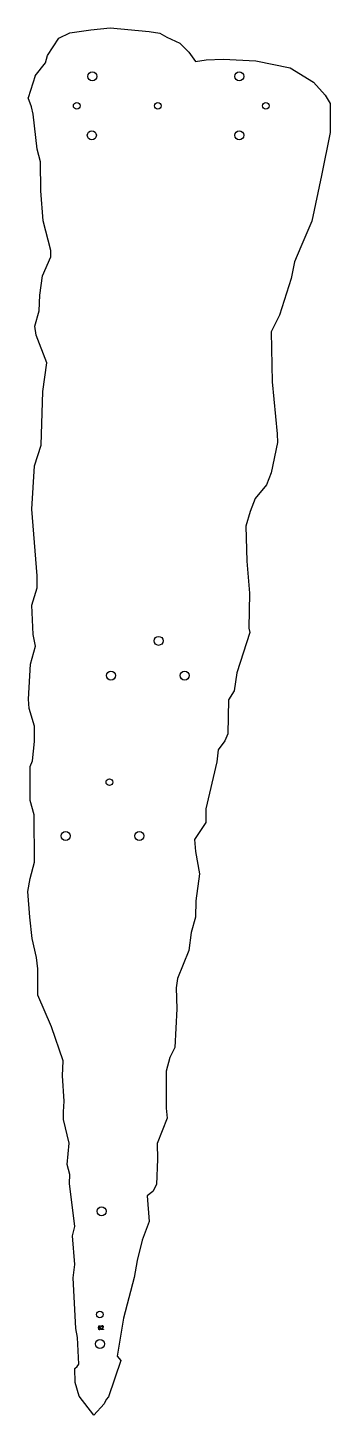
# Model space of a CAD drawing. Header units: millimetres. Extents: x 117 to 527, y 50 to 1933.
import ezdxf

# ---------------------------------------------------------------- set-up
doc = ezdxf.new("R2010")
doc.units = ezdxf.units.MM
doc.linetypes.add('SLD-Durchgehend', pattern=[0])

msp = doc.modelspace()

# ---------------------------------------------------------------- linework, layer by layer
at = {"color": 7, "linetype": 'SLD-Durchgehend', "lineweight": 25}
for p, q in [((158.6, 1918.7), (173.7, 1926)), ((173.7, 1926), (202, 1930.3)), ((202, 1930.3), (228.6, 1933)), ((228.6, 1933), (281.3, 1928.1)), ((281.3, 1928.1), (295.8, 1925.6)), ((295.8, 1925.6), (305.1, 1920.2)), ((143.5, 1895.6), (158.6, 1918.7)), ((305.1, 1920.2), (323, 1912.1)), ((323, 1912.1), (335.1, 1900)), ((126.5, 1867.8), (140.7, 1885.4)), ((140.7, 1885.4), (143.5, 1895.6)), ((335.1, 1900), (344, 1887.4)), ((344, 1887.4), (358.5, 1889.4)), ((358.5, 1889.4), (381.7, 1890.6)), ((381.7, 1890.6), (426.2, 1888.1)), ((426.2, 1888.1), (472.5, 1878.8)), ((126.5, 1867.8), (117, 1837.9)), ((472.5, 1878.8), (504.4, 1859.1)), ((504.4, 1859.1), (520.3, 1841.4)), ((121.8, 1825.6), (117, 1837.9)), ((520.3, 1841.4), (527, 1830.3)), ((527, 1830.3), (527, 1791)), ((124, 1815.7), (121.8, 1825.6)), ((129.2, 1768.1), (124, 1815.7)), ((527, 1791), (515.2, 1732.5)), ((133.7, 1750.9), (129.2, 1768.1)), ((134.3, 1711.7), (133.7, 1750.9)), ((515.2, 1732.5), (502.1, 1670.4)), ((137.4, 1671.2), (134.3, 1711.7)), ((148.1, 1630.9), (137.4, 1671.2)), ((502.1, 1670.4), (487, 1635.9)), ((136.7, 1596.4), (147.8, 1622.4)), ((147.8, 1622.4), (148.1, 1630.9)), ((487, 1635.9), (478.3, 1615.4)), ((478.3, 1615.4), (474.1, 1592.7)), ((133, 1570.1), (136.7, 1596.4)), ((474.1, 1592.7), (458.2, 1543.1)), ((132, 1549), (133, 1570.1)), ((126.4, 1528.2), (132, 1549)), ((128, 1515.7), (126.4, 1528.2)), ((458.2, 1543.1), (447, 1520.6)), ((142.5, 1478.5), (128, 1515.7)), ((447, 1520.6), (448.1, 1452.4)), ((137.2, 1439.6), (142.5, 1478.5)), ((448.1, 1452.4), (455, 1382.2)), ((134.9, 1366.5), (137.2, 1439.6)), ((455, 1382.2), (455.2, 1370.4)), ((125.5, 1338.4), (134.9, 1366.5)), ((455.2, 1370.4), (446.7, 1329.1)), ((122.2, 1279.6), (125.5, 1338.4)), ((446.7, 1329.1), (440.7, 1312.6)), ((440.7, 1312.6), (425, 1294.3)), ((425, 1294.3), (418.4, 1276.7)), ((129.5, 1189.5), (122.2, 1279.6)), ((418.4, 1276.7), (412.3, 1256.8)), ((412.3, 1256.8), (414, 1209.3)), ((414, 1209.3), (417.4, 1166)), ((129.2, 1173.1), (129.5, 1189.5)), ((122.1, 1149.4), (129.2, 1173.1)), ((123.9, 1109.6), (122.1, 1149.4)), ((417.4, 1166), (416.3, 1118.2)), ((417.9, 1112.2), (400.3, 1057.6)), ((416.3, 1118.2), (417.9, 1112.2)), ((120.3, 1069.4), (127.1, 1094.1)), ((127.1, 1094.1), (123.9, 1109.6)), ((117.6, 1022.1), (120.3, 1069.4)), ((400.3, 1057.6), (396.4, 1033.4)), ((118.4, 1009.4), (117.6, 1022.1)), ((388.9, 1021), (388.1, 974.8)), ((396.4, 1033.4), (388.9, 1021)), ((125.7, 985.2), (118.4, 1009.4)), ((125.6, 964.3), (125.7, 985.2)), ((122.9, 938.5), (125.6, 964.3)), ((383.9, 965.3), (374.7, 953.2)), ((388.1, 974.8), (383.9, 965.3)), ((374.7, 953.2), (373.3, 936.9)), ((119.7, 930.7), (122.9, 938.5)), ((119.7, 884.3), (119.7, 930.7)), ((373.3, 936.9), (358, 873.3)), ((125.2, 865.1), (119.7, 884.3)), ((358, 873.3), (358.2, 854.8)), ((125.7, 801), (125.2, 865.1)), ((358.2, 854.8), (342.9, 831.6)), ((342.9, 831.6), (344.1, 815.3)), ((344.1, 815.3), (349.4, 785)), ((119.9, 778.8), (125.7, 801)), ((116.6, 761.1), (119.9, 778.8)), ((349.4, 785), (344.4, 748.5)), ((119.3, 726), (116.6, 761.1)), ((344.4, 748.5), (344.2, 726.1)), ((122.7, 697), (119.3, 726)), ((344.2, 726.1), (338.3, 705.4)), ((128.3, 671.4), (122.7, 697)), ((338.3, 705.4), (335.3, 680.9)), ((335.3, 680.9), (319.8, 643)), ((130.2, 656.1), (128.3, 671.4)), ((130.3, 620.5), (130.2, 656.1)), ((319.8, 643), (317.9, 630.1)), ((317.9, 630.1), (319, 601.9)), ((148.8, 577.2), (130.3, 620.5)), ((319, 601.9), (316.2, 549.3)), ((164.8, 531.2), (148.8, 577.2)), ((316.2, 549.3), (309.4, 535.5)), ((163.6, 511), (164.8, 531.2)), ((309.4, 535.5), (304.2, 517.3)), ((165.9, 476.4), (163.6, 511)), ((304.2, 517.3), (304.4, 466.9)), ((164.9, 462), (165.9, 476.4)), ((165.1, 451.8), (164.9, 462)), ((305.6, 453.4), (292.2, 419)), ((304.4, 466.9), (305.6, 453.4)), ((172.8, 419.4), (165.1, 451.8)), ((170, 390.7), (172.8, 419.4)), ((292.2, 419), (292.8, 397.7)), ((292.8, 397.7), (291.2, 363.2)), ((173.5, 376.8), (170, 390.7)), ((173.2, 364.7), (173.5, 376.8)), ((180.5, 306.3), (173.2, 364.7)), ((291.2, 363.2), (286.1, 354)), ((286.1, 354), (278.6, 348.1)), ((278.6, 348.1), (281.5, 313.4)), ((177.1, 293.6), (180.5, 306.3)), ((281.5, 313.4), (272, 287.8)), ((180.5, 254.8), (177.1, 293.6)), ((272, 287.8), (265.1, 260.2)), ((178.3, 236.6), (180.5, 254.8)), ((265.1, 260.2), (261, 237)), ((182, 168), (178.3, 236.6)), ((261, 237), (246.7, 181.9)), ((246.7, 181.9), (238.1, 130.6)), ((184.2, 155.7), (182, 168)), ((186, 119.8), (184.2, 155.7)), ((180.4, 113.9), (183.8, 116.2)), ((181, 94.9), (180.4, 113.9)), ((183.8, 116.2), (186, 119.8)), ((242.7, 124.4), (225.9, 75.1)), ((238.1, 130.6), (242.7, 124.4)), ((186.5, 76.2), (181, 94.9)), ((206.3, 50.3), (186.5, 76.2)), ((220.4, 65.6), (206.3, 50.3)), ((222.9, 71.8), (220.4, 65.6)), ((225.9, 75.1), (222.9, 71.8))]:
    msp.add_line(p, q, dxfattribs=at)
at = {"color": 2, "linetype": 'SLD-Durchgehend', "lineweight": 25, "true_color": 0xffff00}
for p, q in [((212.6, 169.1), (213.1, 171.6)), ((213.1, 171.6), (215.2, 171.6)), ((213.5, 171.1), (213.2, 169.8)), ((215.2, 171.1), (213.5, 171.1)), ((215.2, 171.6), (215.2, 171.1)), ((216.5, 170.1), (216.1, 170.1)), ((212.1, 167.9), (212.6, 167.9)), ((215.9, 166.6), (217.8, 168.7)), ((219.3, 166.6), (215.9, 166.6)), ((218.2, 168.5), (217, 167.1)), ((217, 167.1), (219.3, 167.1)), ((219.3, 167.1), (219.3, 166.6))]:
    msp.add_line(p, q, dxfattribs=at)
at = {"color": 2, "linetype": 'SLD-Durchgehend', "lineweight": 25, "true_color": 0xffff00, "flags": 128}
for points in [[(213.2, 169.8), (213.6, 169.9), (213.8, 169.9)], [(213.7, 169.4), (213.1, 169.3), (212.6, 169.1)]]:
    msp.add_lwpolyline(points, dxfattribs=at)
at = {"color": 7, "linetype": 'SLD-Durchgehend', "lineweight": 25}
for centre, radius in [((204.1, 1867.1), 6.12), ((403.5, 1867.1), 6.12), ((183, 1827.1), 4.5), ((293, 1827.1), 4.5), ((439.6, 1827.1), 4.5), ((203.5, 1787.1), 6.12), ((403.5, 1787.1), 6.12), ((294, 1101.1), 6.12), ((229.4, 1054), 6.12), ((329.4, 1054), 6.12), ((227.3, 909.3), 4.5), ((168, 836.4), 6.12), ((268, 836.4), 6.12), ((216.7, 327), 6.12), ((214.5, 187), 4.5), ((214.5, 147), 6.12)]:
    msp.add_circle(centre, radius, dxfattribs=at)
at = {"color": 2, "linetype": 'SLD-Durchgehend', "lineweight": 25, "true_color": 0xffff00}
for centre, radius, start, end in [((213.8, 168.3), 1.55, 356.9517, 90.8312), ((217.7, 170.1), 1.62, 89.7556, 181.4974), ((217.7, 170.1), 1.15, 89.4909, 180.2609), ((217.8, 170.3), 1.47, 359.187, 91.7322), ((217.7, 170.2), 1.05, 1.7591, 92.123), ((216.6, 170.5), 2.17, 303.8727, 352.7787), ((216.6, 170.6), 2.64, 307.6065, 353.5535), ((213.6, 168), 1.53, 184.5602, 269.9336), ((213.6, 168.1), 1.09, 190.0307, 271.6915), ((213.7, 168.2), 1.7, 268.364, 2.2254), ((213.8, 168.3), 1.11, 359.9114, 95.1539), ((213.7, 168.3), 1.25, 269.1173, 0.8375)]:
    msp.add_arc(centre, radius, start, end, dxfattribs=at)

doc.saveas('drawing.dxf')
